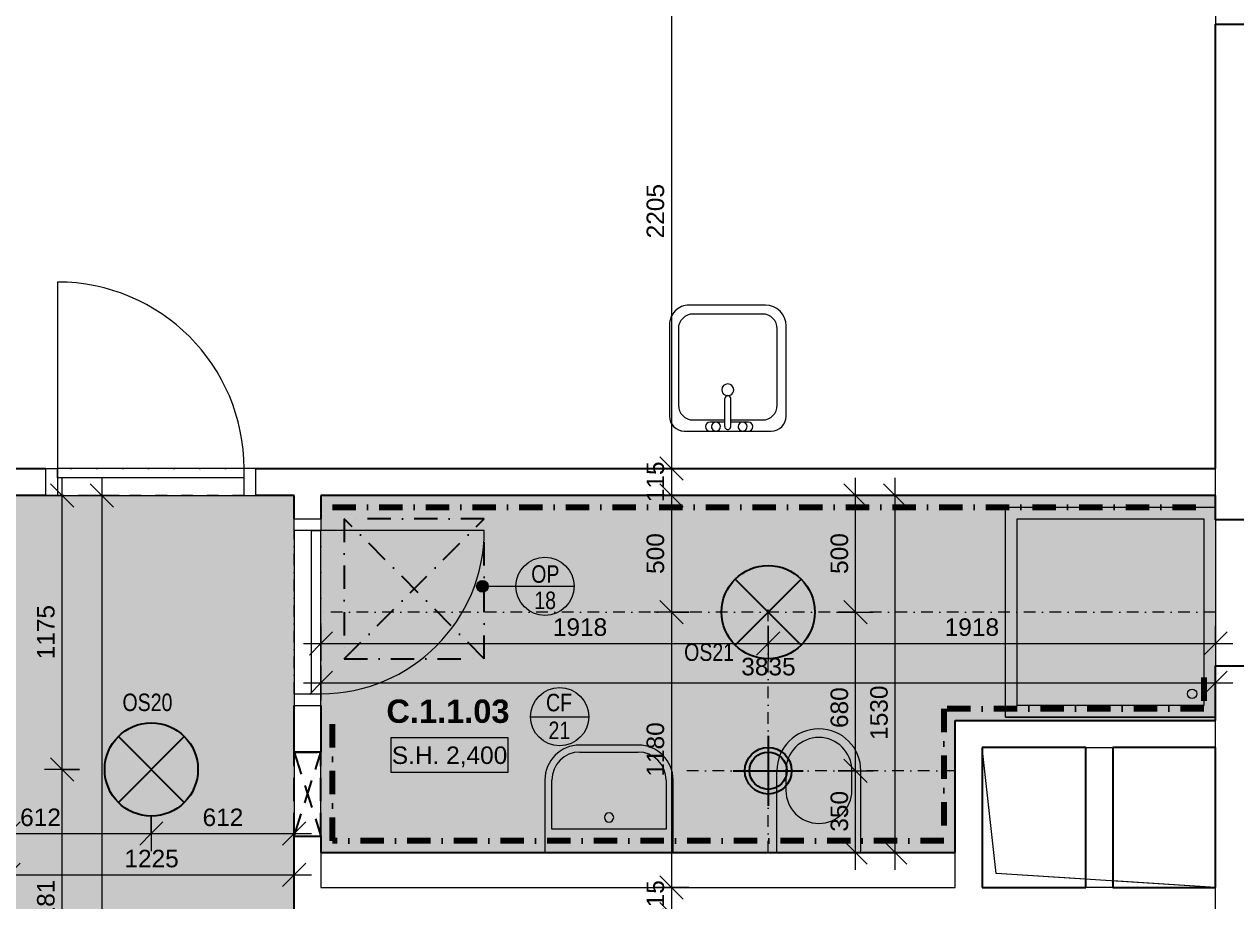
# Model space of a CAD drawing. Header units: millimetres. Extents: x -48113 to -1543, y -7799 to 11925.
# Drawn here: x -28542 to -23347, y -109 to 3648 of the extents above; entities that cross this region are included whole.
import ezdxf

# ---------------------------------------------------------------- set-up
doc = ezdxf.new("R2010")
doc.units = ezdxf.units.MM
for name, pattern in [('ABMV_DashDot_2_2mm-S0_6mm', [110, 50, -30, 0, -30]), ('HA_Dash_3mm-S1mm', [150, 100, -50]), ('HA_DashDot_2_2mm-S0_6mm', [110, 50, -30, 0, -30]), ('HA_DashDot_4mm-S1mm', [200, 100, -50, 0, -50])]:
    doc.linetypes.add(name, pattern=pattern)
for name, color, linetype, lineweight in [('-UNDERLAY_P-SANR-FIXT-OTLN', 9, 'Continuous', 9), ('A-____-____-DIMS', 9, 'Continuous', 5), ('A-____-____-DIMS-50', 9, 'Continuous', 5), ('A-AREA-____-IDEN', 9, 'Continuous', 9), ('A-CLNG-____-IDEN', 9, 'Continuous', 9), ('A-CLNG-____-PATT', 9, 'Continuous', 9), ('A-DETL-____-OTLN', 9, 'Continuous', 25), ('A-DETL-GENF-OTLN', 9, 'Continuous', 9), ('A-DOOR-____-MCUT', 9, 'HA_DashDot_2_2mm-S0_6mm', 9), ('A-DOOR-____-OTLN', 9, 'Continuous', 9), ('A-DOOR-FRAM-OTLN', 9, 'Continuous', 9), ('A-FLOR-____-OVHD', 9, 'HA_DashDot_4mm-S1mm', 25), ('A-GENM-____-IDEN', 9, 'Continuous', 9), ('A-GENM-____-MCUT', 9, 'HA_Dash_3mm-S1mm', 25), ('A-GENM-____-OTLN', 9, 'Continuous', 9), ('A-WALL-____-MCUT', 9, 'Continuous', 25), ('A-WALL-____-OTLN', 9, 'Continuous', 9), ('E-LITE-EQPM-IDEN', 9, 'Continuous', 9), ('E-LITE-EQPM-OTLN', 9, 'Continuous', 9), ('G-____-____-DIMS', 9, 'Continuous', 5), ('I-WALL-____-MCUT', 9, 'Continuous', 25), ('I-WALL-____-OTLN', 9, 'Continuous', 9), ('M-HVAC-CDFF-OTLN', 9, 'Continuous', 9)]:
    doc.layers.add(name, color=color, linetype=linetype, lineweight=lineweight)
doc.styles.add('Arial_1', font='arial.ttf', dxfattribs={"height": 75})
doc.styles.add('Arial_2', font='arial.ttf', dxfattribs={"width": 0.8, "height": 75})
doc.styles.add('Arial_B', font='arialbd.ttf', dxfattribs={"height": 100})
doc.dimstyles.new('Inner_Dimensions', dxfattribs={"dimscale": 304.8, "dimtxt": 76.519455, "dimasz": 0.328084, "dimexe": 0.246063, "dimexo": 0.0625, "dimgap": 0.032808, "dimtad": 1, "dimdec": 0, "dimzin": 0, "dimdsep": 46, "dimtxsty": 'Arial_1', "dimblk1": 'OBLIQUE', "dimblk2": 'OBLIQUE', "dimsah": 1, "dimcen": 0.09, "dimdle": 0.246063, "dimazin": 0, "dimtfac": 1, "dimtdec": 4, "dimtix": 1, "dimtmove": 0, "dimatfit": 3, "dimfxl": 0.246063, "dimfxlon": 1, "dimtvp": 1, "dimtolj": 1, "dimtzin": 0, "dimlwd": 9, "dimlwe": 9, "dimarcsym": 2})
doc.dimstyles.new('Inner_Dimensions_1', dxfattribs={"dimscale": 304.8, "dimtxt": 76.519455, "dimasz": 0.328084, "dimexe": 0.246063, "dimexo": 0.0625, "dimgap": 0.032808, "dimtad": 1, "dimdec": 0, "dimzin": 0, "dimdsep": 46, "dimtxsty": 'Arial_1', "dimblk1": 'OBLIQUE', "dimblk2": 'OBLIQUE', "dimsah": 1, "dimcen": 0.09, "dimdle": 0.246063, "dimazin": 0, "dimtfac": 1, "dimtdec": 4, "dimtix": 1, "dimtmove": 2, "dimatfit": 3, "dimfxl": 0.246063, "dimfxlon": 1, "dimtvp": 1, "dimtolj": 1, "dimtzin": 0, "dimlwd": 9, "dimlwe": 9, "dimarcsym": 2})

# ---------------------------------------------------------------- blocks, each defined once
blk = doc.blocks.new('ABMV_ShowerBasin_Generic - 900x900-1421436-DPS_1NP-C')
at = {"layer": '-UNDERLAY_P-SANR-FIXT-OTLN'}
for p, q in [((0, 0), (0, 900)), ((0, 900), (900, 900)), ((0, 900), (900, 900)), ((0, 900), (0, 0)), ((900, 900), (900, 0)), ((900, 900), (900, 0)), ((50, 50), (50, 850)), ((50, 850), (850, 850)), ((50, 850), (850, 850)), ((50, 50), (50, 850)), ((850, 850), (850, 50)), ((850, 850), (850, 50)), ((900, 0), (0, 0)), ((900, 0), (0, 0)), ((850, 50), (50, 50)), ((850, 50), (50, 50))]:
    blk.add_line(p, q, dxfattribs=at)
blk.add_circle((100, 100), 20, dxfattribs=at)
blk = doc.blocks.new('ABMV_WashBasin_Generic - 550x460-1903801-DPS_1NP-C')
at = {"layer": '-UNDERLAY_P-SANR-FIXT-OTLN'}
for p, q in [((250, 535), (0, 535)), ((0, 505), (250, 505)), ((-150, 385), (-150, 75)), ((-120, 175), (-120, 385)), ((370, 385), (370, 175)), ((400, 75), (400, 385)), ((370, 175), (-120, 175)), ((-150, 75), (400, 75))]:
    blk.add_line(p, q, dxfattribs=at)
for centre, radius, start, end in [((0, 385), 150, 90, 180), ((250, 385), 150, 360, 90), ((0, 385), 120, 90, 180), ((250, 385), 120, 360, 90), ((125, 225), 20, 90, 270), ((125, 225), 20, 270, 90)]:
    blk.add_arc(centre, radius, start, end, dxfattribs=at)
blk = doc.blocks.new('ABMV_Toilet_WallHung - Default-1928451-DPS_1NP-C')
at = {"layer": '-UNDERLAY_P-SANR-FIXT-OTLN'}
for p, q in [((-55, 75), (-55, 424.6)), ((-16.3, 426.2), (-16.3, 340.3)), ((266.3, 340.3), (266.3, 426.2)), ((305, 75), (305, 424.6))]:
    blk.add_line(p, q, dxfattribs=at)
for centre, radius, start, end in [((125, 424.6), 180, 0, 180), ((125, 426.2), 141.3, 360, 180), ((125, 340.3), 141.3, 180, 360)]:
    blk.add_arc(centre, radius, start, end, dxfattribs=at)
blk = doc.blocks.new('Skříňka se dřezem_ pravoúhlá - 500 x 440mm-1427235-DPS_1NP-C')
at = {"layer": '-UNDERLAY_P-SANR-FIXT-OTLN'}
for p, q in [((202.2, 180.1), (-170.8, 180.1)), ((202.2, 180.1), (-170.8, 180.1)), ((91.9, 180.1), (-73.2, 180.1)), ((3, 160.7), (3, 40.4)), ((28.4, 160.7), (28.4, 40.4)), ((-234.3, 116.6), (-234.3, -271)), ((-234.3, 116.6), (-234.3, -271)), ((3, 132.5), (-132.7, 132.5)), ((-73.2, 142), (3, 142)), ((28.4, 142), (91.9, 142)), ((164.1, 132.5), (28.4, 132.5)), ((265.7, -275.5), (265.7, 116.6)), ((265.7, -275.5), (265.7, 116.6)), ((-196.2, 69), (-196.2, -258.3)), ((227.6, -258.3), (227.6, 69)), ((-145.4, -359.9), (181.3, -359.9)), ((-145.4, -359.9), (181.3, -359.9)), ((-132.7, -321.8), (164.1, -321.8))]:
    blk.add_line(p, q, dxfattribs=at)
for centre, radius, start, end in [((-170.8, 116.6), 63.5, 90, 180), ((-170.8, 116.6), 63.5, 90, 180), ((-73.2, 161.1), 19, 90, 270), ((-47.8, 161.1), 19, 360, 180), ((-47.8, 161.1), 19, 180, 0), ((15.7, 160.7), 12.7, 360, 180), ((66.5, 161.1), 19, 360, 180), ((66.5, 161.1), 19, 180, 360), ((91.9, 161.1), 19, 270, 90), ((202.2, 116.6), 63.5, 0, 90), ((202.2, 116.6), 63.5, 360, 90), ((-132.7, 69), 63.5, 90, 180), ((164.1, 69), 63.5, 0, 90), ((15.7, 3.2), 25.4, 360, 180), ((15.7, 3.2), 25.4, 180, 0), ((15.7, 40.4), 12.7, 180, 0), ((-132.7, -258.3), 63.5, 180, 270), ((164.1, -258.3), 63.5, 270, 0), ((-145.4, -271), 88.9, 180, 270), ((-145.4, -271), 88.9, 180, 270), ((181.3, -275.5), 84.4, 270, 0), ((181.3, -275.5), 84.4, 270, 0)]:
    blk.add_arc(centre, radius, start, end, dxfattribs=at)
blk = doc.blocks.new('HA_GM_Shaft_Rectangle - Default-2056015-DPS_1NP-C')
at = {"layer": 'A-DETL-GENF-OTLN'}
for p, q in [((60, -60), (600, 0)), ((0, -1000), (60, -60))]:
    blk.add_line(p, q, dxfattribs=at)
at = {"layer": 'A-GENM-____-OTLN'}
for p, q in [((0, -1000), (0, 0)), ((0, 0), (600, 0)), ((600, 0), (600, -1000)), ((600, -1000), (0, -1000))]:
    blk.add_line(p, q, dxfattribs=at)
blk = doc.blocks.new('HA_GM_Shaft_Rectangle - Default-2059320-DPS_1NP-C')
at = {"layer": 'A-DETL-GENF-OTLN'}
for p, q in [((60, -60), (600, 0)), ((35.4, -445), (60, -60)), ((0, -1000), (28.1, -560))]:
    blk.add_line(p, q, dxfattribs=at)
blk = doc.blocks.new('HA_DR_Single_Swing_Solid - In_BJ_800x2100-2040331-DPS_1NP-C')
at = {"layer": 'A-DOOR-____-MCUT'}
for p, q in [((-400, 57.5), (400, 57.5)), ((-400, -57.5), (400, -57.5))]:
    blk.add_line(p, q, dxfattribs=at)
at = {"layer": 'A-DOOR-____-OTLN'}
for p, q in [((-400, -17.5), (-400, -57.5)), ((-400, -17.5), (400, -17.5)), ((400, -17.5), (400, -57.5)), ((-400, -57.5), (400, -57.5))]:
    blk.add_line(p, q, dxfattribs=at)
at = {"layer": 'A-DOOR-____-OTLN', "lineweight": 5}
blk.add_line((400, -857.5), (400, -57.5), dxfattribs=at)
blk.add_arc((400, -57.5), 800, 180, 270, dxfattribs=at)
at = {"layer": 'A-DOOR-FRAM-OTLN'}
for p, q in [((-400, 57.5), (-450, 57.5)), ((-450, 57.5), (-450, -57.5)), ((400, 57.5), (-400, 57.5)), ((-400, 57.5), (-400, -57.5)), ((400, -57.5), (400, 57.5)), ((400, 57.5), (450, 57.5)), ((450, 57.5), (450, -57.5)), ((-450, -57.5), (-400, -57.5)), ((450, -57.5), (400, -57.5))]:
    blk.add_line(p, q, dxfattribs=at)
blk = doc.blocks.new('HA_DR_Single_Swing_Solid - In_BJ_700x2100-2040353-DPS_1NP-C')
at = {"layer": 'A-DOOR-____-MCUT'}
for p, q in [((-350, 57.5), (350, 57.5)), ((-350, -57.5), (350, -57.5))]:
    blk.add_line(p, q, dxfattribs=at)
at = {"layer": 'A-DOOR-____-OTLN'}
for p, q in [((-350, -17.5), (-350, -57.5)), ((-350, -17.5), (350, -17.5)), ((350, -17.5), (350, -57.5)), ((-350, -57.5), (350, -57.5))]:
    blk.add_line(p, q, dxfattribs=at)
at = {"layer": 'A-DOOR-____-OTLN', "lineweight": 5}
blk.add_line((350, -757.5), (350, -57.5), dxfattribs=at)
blk.add_arc((350, -57.5), 700, 180, 270, dxfattribs=at)
at = {"layer": 'A-DOOR-FRAM-OTLN'}
for p, q in [((-350, 57.5), (-400, 57.5)), ((-400, 57.5), (-400, -57.5)), ((350, 57.5), (-350, 57.5)), ((-350, 57.5), (-350, -57.5)), ((350, -57.5), (350, 57.5)), ((350, 57.5), (400, 57.5)), ((400, 57.5), (400, -57.5)), ((-400, -57.5), (-350, -57.5)), ((400, -57.5), (350, -57.5))]:
    blk.add_line(p, q, dxfattribs=at)
blk = doc.blocks.new('HA_LF_GenericSymbol - OS21_koupelna-1935287-DPS_1NP-C')
at = {"layer": 'E-LITE-EQPM-OTLN', "color": 11, "lineweight": 25}
for p, q in [((141.4, 141.4), (-141.4, -141.4)), ((-141.4, 141.4), (141.4, -141.4))]:
    blk.add_line(p, q, dxfattribs=at)
blk.add_circle((0, 0), 200, dxfattribs=at)
blk = doc.blocks.new('HA_LF_GenericSymbol - OS20_chodby-1935301-DPS_1NP-C')
at = {"layer": 'E-LITE-EQPM-OTLN', "color": 11, "lineweight": 25}
for p, q in [((141.4, 141.4), (-141.4, -141.4)), ((-141.4, 141.4), (141.4, -141.4))]:
    blk.add_line(p, q, dxfattribs=at)
blk.add_circle((0, 0), 200, dxfattribs=at)
blk = doc.blocks.new('HA_GM_Tiling_LineBased - Generic Tiles-1684292-DPS_1NP-C')
at = {"layer": 'A-GENM-____-OTLN', "linetype": 'HA_DashDot_4mm-S1mm', "lineweight": 80}
blk.add_line((50, -50), (3785, -50), dxfattribs=at)
blk = doc.blocks.new('HA_GM_Tiling_LineBased - Generic Tiles-1684455-DPS_1NP-C')
at = {"layer": 'A-GENM-____-OTLN', "linetype": 'HA_DashDot_4mm-S1mm', "lineweight": 80}
blk.add_line((50, -50), (185, -50), dxfattribs=at)
blk = doc.blocks.new('HA_GM_Tiling_LineBased - Generic Tiles-1684803-DPS_1NP-C')
at = {"layer": 'A-GENM-____-OTLN', "linetype": 'HA_DashDot_4mm-S1mm', "lineweight": 80}
blk.add_line((50, -50), (1165, -50), dxfattribs=at)
blk = doc.blocks.new('HA_GM_Tiling_LineBased - Generic Tiles-1981167-DPS_1NP-C')
at = {"layer": 'A-GENM-____-OTLN', "linetype": 'HA_DashDot_4mm-S1mm', "lineweight": 80}
blk.add_line((-50, -50), (515, -50), dxfattribs=at)
blk = doc.blocks.new('HA_GM_Tiling_LineBased - Generic Tiles-1684680-DPS_1NP-C')
at = {"layer": 'A-GENM-____-OTLN', "linetype": 'HA_DashDot_4mm-S1mm', "lineweight": 80}
blk.add_line((50, -50), (2670, -50), dxfattribs=at)
blk = doc.blocks.new('HA_GM_Tiling_LineBased - Generic Tiles-1981168-DPS_1NP-C')
at = {"layer": 'A-GENM-____-OTLN', "linetype": 'HA_DashDot_4mm-S1mm', "lineweight": 80}
blk.add_line((50, -50), (580, -50), dxfattribs=at)
blk = doc.blocks.new('HA_VZT_GenericSymbol - Default-1930925-DPS_1NP-C')
at = {"layer": 'M-HVAC-CDFF-OTLN', "color": 92, "lineweight": 25}
for p, q in [((0, 150), (0, -150)), ((-150, 0), (150, 0))]:
    blk.add_line(p, q, dxfattribs=at)
for radius in [100, 80]:
    blk.add_circle((0, 0), radius, dxfattribs=at)
blk = doc.blocks.new('HA_GM_Opening_Rectangle_WallBased - Default-1969288-DPS_1NP-C')
at = {"layer": 'A-GENM-____-MCUT'}
for p, q in [((305, 57.5), (-55, -57.5)), ((-55, 57.5), (305, -57.5)), ((-55, 57.5), (-55, -57.5)), ((-55, 57.5), (305, 57.5)), ((305, 57.5), (305, -57.5)), ((-55, -57.5), (305, -57.5))]:
    blk.add_line(p, q, dxfattribs=at)
blk = doc.blocks.new('DIMBLOCK35-DPS_1NP-C')
at = {"layer": 'A-____-____-DIMS-50', "lineweight": 9, "transparency": 16777216}
for p, q in [((-25841.4, 3948.2), (-25691.4, 3948.2)), ((-25766.4, 3948.2), (-25841.4, 3948.2)), ((-25766.4, 3948.2), (-25816.4, 3998.2)), ((-25766.4, 3948.2), (-25766.4, 1743.2)), ((-25766.4, 3948.2), (-25716.4, 3898.2)), ((-25766.4, 1743.2), (-25816.4, 1793.2)), ((-25691.4, 1743.2), (-25841.4, 1743.2)), ((-25766.4, 1743.2), (-25716.4, 1693.2)), ((-25766.4, 1743.2), (-25691.4, 1743.2))]:
    blk.add_line(p, q, dxfattribs=at)
at = {"layer": 'A-____-____-DIMS-50', "color": 0, "lineweight": 9, "transparency": 16777216, "insert": (-25873.8, 2730.3), "char_height": 75, "width": 276.883, "attachment_point": 1, "rotation": 90, "line_spacing_factor": 0.941778, "style": 'Arial_1'}
blk.add_mtext('2205', dxfattribs=at)
blk = doc.blocks.new('_Oblique')
at = {"color": 0, "linetype": 'ByBlock', "lineweight": -2}
blk.add_line((-0.5, -0.5), (0.5, 0.5), dxfattribs=at)
blk = doc.blocks.new('DIMBLOCK36-DPS_1NP-C')
at = {"layer": 'A-____-____-DIMS-50', "lineweight": 9, "transparency": 16777216}
for p, q in [((-25766.4, 1743.2), (-25816.4, 1793.2)), ((-25691.4, 1743.2), (-25841.4, 1743.2)), ((-25766.4, 1743.2), (-25766.4, 1628.2)), ((-25766.4, 1743.2), (-25716.4, 1693.2)), ((-25766.4, 1743.2), (-25691.4, 1743.2)), ((-25766.4, 1628.2), (-25816.4, 1678.2)), ((-25691.4, 1628.2), (-25841.4, 1628.2)), ((-25766.4, 1628.2), (-25716.4, 1578.2)), ((-25766.4, 1628.2), (-25691.4, 1628.2))]:
    blk.add_line(p, q, dxfattribs=at)
at = {"layer": 'A-____-____-DIMS-50', "color": 0, "lineweight": 9, "transparency": 16777216, "insert": (-25873.8, 1599.2), "char_height": 75, "width": 207.662, "attachment_point": 1, "rotation": 90, "line_spacing_factor": 0.941778, "style": 'Arial_1'}
blk.add_mtext('115', dxfattribs=at)
blk = doc.blocks.new('DIMBLOCK37-DPS_1NP-C')
at = {"layer": 'A-____-____-DIMS-50', "lineweight": 9, "transparency": 16777216}
for p, q in [((-25766.4, 1628.2), (-25816.4, 1678.2)), ((-25691.4, 1628.2), (-25841.4, 1628.2)), ((-25766.4, 1628.2), (-25766.4, 1128.2)), ((-25766.4, 1628.2), (-25716.4, 1578.2)), ((-25766.4, 1628.2), (-25691.4, 1628.2)), ((-25766.4, 1128.2), (-25816.4, 1178.2)), ((-25691.4, 1128.2), (-25841.4, 1128.2)), ((-25766.4, 1128.2), (-25716.4, 1078.2)), ((-25766.4, 1128.2), (-25691.4, 1128.2))]:
    blk.add_line(p, q, dxfattribs=at)
at = {"layer": 'A-____-____-DIMS-50', "color": 0, "lineweight": 9, "transparency": 16777216, "insert": (-25873.8, 1291.7), "char_height": 75, "width": 207.662, "attachment_point": 1, "rotation": 90, "line_spacing_factor": 0.941778, "style": 'Arial_1'}
blk.add_mtext('500', dxfattribs=at)
blk = doc.blocks.new('DIMBLOCK38-DPS_1NP-C')
at = {"layer": 'A-____-____-DIMS-50', "lineweight": 9, "transparency": 16777216}
for p, q in [((-25766.4, 1128.2), (-25816.4, 1178.2)), ((-25691.4, 1128.2), (-25841.4, 1128.2)), ((-25766.4, 1128.2), (-25766.4, -51.8)), ((-25766.4, 1128.2), (-25716.4, 1078.2)), ((-25766.4, 1128.2), (-25691.4, 1128.2)), ((-25691.4, -51.8), (-25841.4, -51.8)), ((-25766.4, -51.8), (-25816.4, -1.8)), ((-25766.4, -51.8), (-25716.4, -101.8)), ((-25766.4, -51.8), (-25691.4, -51.8))]:
    blk.add_line(p, q, dxfattribs=at)
at = {"layer": 'A-____-____-DIMS-50', "color": 0, "lineweight": 9, "transparency": 16777216, "insert": (-25873.8, 422.8), "char_height": 75, "width": 276.883, "attachment_point": 1, "rotation": 90, "line_spacing_factor": 0.941778, "style": 'Arial_1'}
blk.add_mtext('1180', dxfattribs=at)
blk = doc.blocks.new('DIMBLOCK39-DPS_1NP-C')
at = {"layer": 'A-____-____-DIMS-50', "lineweight": 9, "transparency": 16777216}
for p, q in [((-25691.4, -51.8), (-25841.4, -51.8)), ((-25766.4, -51.8), (-25816.4, -1.8)), ((-25766.4, -51.8), (-25766.4, -166.8)), ((-25766.4, -51.8), (-25716.4, -101.8)), ((-25766.4, -51.8), (-25691.4, -51.8)), ((-25766.4, -166.8), (-25816.4, -116.8)), ((-25691.4, -166.8), (-25841.4, -166.8)), ((-25766.4, -166.8), (-25716.4, -216.8)), ((-25766.4, -166.8), (-25691.4, -166.8))]:
    blk.add_line(p, q, dxfattribs=at)
at = {"layer": 'A-____-____-DIMS-50', "color": 0, "lineweight": 9, "transparency": 16777216, "insert": (-25873.8, -195.8), "char_height": 75, "width": 207.662, "attachment_point": 1, "rotation": 90, "line_spacing_factor": 0.941778, "style": 'Arial_1'}
blk.add_mtext('115', dxfattribs=at)
blk = doc.blocks.new('DIMBLOCK66-DPS_1NP-C')
at = {"layer": 'A-____-____-DIMS-50', "lineweight": 9, "transparency": 16777216}
for p, q in [((-27269.9, 1069), (-27269.9, 919)), ((-27269.9, 994), (-27269.9, 1069)), ((-27269.9, 994), (-27219.9, 1044)), ((-25352.4, 1069), (-25352.4, 919)), ((-25352.4, 994), (-25352.4, 1069)), ((-25352.4, 994), (-25302.4, 1044)), ((-27344.9, 994), (-25352.4, 994)), ((-27269.9, 994), (-27319.9, 944)), ((-25352.4, 994), (-25402.4, 944))]:
    blk.add_line(p, q, dxfattribs=at)
at = {"layer": 'A-____-____-DIMS-50', "color": 0, "lineweight": 9, "transparency": 16777216, "insert": (-26275.7, 1101.4), "char_height": 75, "width": 276.883, "attachment_point": 1, "line_spacing_factor": 0.941778, "style": 'Arial_1'}
blk.add_mtext('1918', dxfattribs=at)
blk = doc.blocks.new('DIMBLOCK67-DPS_1NP-C')
at = {"layer": 'A-____-____-DIMS-50', "lineweight": 9, "transparency": 16777216}
for p, q in [((-25352.4, 1069), (-25352.4, 919)), ((-25352.4, 994), (-25352.4, 1069)), ((-25352.4, 994), (-25302.4, 1044)), ((-23434.9, 1069), (-23434.9, 919)), ((-23434.9, 994), (-23434.9, 1069)), ((-23434.9, 994), (-23384.9, 1044)), ((-25352.4, 994), (-25402.4, 944)), ((-25352.4, 994), (-23359.9, 994)), ((-23434.9, 994), (-23484.9, 944))]:
    blk.add_line(p, q, dxfattribs=at)
at = {"layer": 'A-____-____-DIMS-50', "color": 0, "lineweight": 9, "transparency": 16777216, "insert": (-24595.6, 1101.4), "char_height": 75, "width": 276.883, "attachment_point": 1, "line_spacing_factor": 0.941778, "style": 'Arial_1'}
blk.add_mtext('1918', dxfattribs=at)
blk = doc.blocks.new('DIMBLOCK79-DPS_1NP-C')
at = {"layer": 'A-____-____-DIMS-50', "lineweight": 9, "transparency": 16777216}
for p, q in [((-28609.9, 253.7), (-28609.9, 103.7)), ((-28609.9, 178.7), (-28609.9, 253.7)), ((-28609.9, 178.7), (-28559.9, 228.7)), ((-27997.4, 253.7), (-27997.4, 103.7)), ((-27997.4, 178.7), (-27997.4, 253.7)), ((-27997.4, 178.7), (-27947.4, 228.7)), ((-28684.9, 178.7), (-27997.4, 178.7)), ((-28609.9, 178.7), (-28659.9, 128.7)), ((-27997.4, 178.7), (-28047.4, 128.7))]:
    blk.add_line(p, q, dxfattribs=at)
at = {"layer": 'A-____-____-DIMS-50', "color": 0, "lineweight": 9, "transparency": 16777216, "insert": (-28559.9, 286), "char_height": 75, "width": 207.662, "attachment_point": 1, "line_spacing_factor": 0.941778, "style": 'Arial_1'}
blk.add_mtext('612', dxfattribs=at)
blk = doc.blocks.new('DIMBLOCK80-DPS_1NP-C')
at = {"layer": 'A-____-____-DIMS-50', "lineweight": 9, "transparency": 16777216}
for p, q in [((-27997.4, 253.7), (-27997.4, 103.7)), ((-27997.4, 178.7), (-27997.4, 253.7)), ((-27997.4, 178.7), (-27947.4, 228.7)), ((-27384.9, 253.7), (-27384.9, 103.7)), ((-27384.9, 178.7), (-27384.9, 253.7)), ((-27384.9, 178.7), (-27334.9, 228.7)), ((-27997.4, 178.7), (-28047.4, 128.7)), ((-27997.4, 178.7), (-27309.9, 178.7)), ((-27384.9, 178.7), (-27434.9, 128.7))]:
    blk.add_line(p, q, dxfattribs=at)
at = {"layer": 'A-____-____-DIMS-50', "color": 0, "lineweight": 9, "transparency": 16777216, "insert": (-27777.7, 286), "char_height": 75, "width": 207.662, "attachment_point": 1, "line_spacing_factor": 0.941778, "style": 'Arial_1'}
blk.add_mtext('612', dxfattribs=at)
blk = doc.blocks.new('DIMBLOCK81-DPS_1NP-C')
at = {"layer": 'A-____-____-DIMS-50', "lineweight": 9, "transparency": 16777216}
for p, q in [((-28380.2, 453.7), (-28430.2, 503.7)), ((-28305.2, 453.7), (-28455.2, 453.7)), ((-28380.2, -801.8), (-28380.2, 453.7)), ((-28380.2, 453.7), (-28330.2, 403.7)), ((-28380.2, 453.7), (-28305.2, 453.7)), ((-28455.2, -726.8), (-28305.2, -726.8)), ((-28380.2, -726.8), (-28455.2, -726.8)), ((-28380.2, -726.8), (-28430.2, -676.8)), ((-28380.2, -726.8), (-28330.2, -776.8))]:
    blk.add_line(p, q, dxfattribs=at)
at = {"layer": 'A-____-____-DIMS-50', "color": 0, "lineweight": 9, "transparency": 16777216, "insert": (-28487.5, -251.9), "char_height": 75, "width": 276.883, "attachment_point": 1, "rotation": 90, "line_spacing_factor": 0.941778, "style": 'Arial_1'}
blk.add_mtext('1181', dxfattribs=at)
blk = doc.blocks.new('DIMBLOCK82-DPS_1NP-C')
at = {"layer": 'A-____-____-DIMS-50', "lineweight": 9, "transparency": 16777216}
for p, q in [((-28380.2, 1628.2), (-28430.2, 1678.2)), ((-28380.2, 453.7), (-28380.2, 1703.2)), ((-28455.2, 1628.2), (-28305.2, 1628.2)), ((-28380.2, 1628.2), (-28455.2, 1628.2)), ((-28380.2, 1628.2), (-28330.2, 1578.2)), ((-28380.2, 453.7), (-28430.2, 503.7)), ((-28305.2, 453.7), (-28455.2, 453.7)), ((-28380.2, 453.7), (-28330.2, 403.7)), ((-28380.2, 453.7), (-28305.2, 453.7))]:
    blk.add_line(p, q, dxfattribs=at)
at = {"layer": 'A-____-____-DIMS-50', "color": 0, "lineweight": 9, "transparency": 16777216, "insert": (-28487.5, 925.6), "char_height": 75, "width": 276.883, "attachment_point": 1, "rotation": 90, "line_spacing_factor": 0.941778, "style": 'Arial_1'}
blk.add_mtext('1175', dxfattribs=at)
blk = doc.blocks.new('HA_TAG_GM_Products - Generic-588599-DPS_1NP-C')
at = {"layer": 'A-GENM-____-IDEN'}
blk.add_line((-2.5, 0), (2.5, 0), dxfattribs=at)
blk.add_circle((0, 0), 2.5, dxfattribs=at)
blk = doc.blocks.new('Spot Elevations - Generic-448778-DPS_1NP-C')
at = {"layer": 'G-____-____-DIMS', "lineweight": 9}
for p, q in [((-5, 0), (-5, 3)), ((-5, 3), (5, 3)), ((5, 3), (5, 0)), ((5, 0), (-5, 0))]:
    blk.add_line(p, q, dxfattribs=at)
blk = doc.blocks.new('HA_Tag_Ceiling - Group _ Type Mark-1700485-DPS_1NP-C')
at = {"layer": 'A-CLNG-____-IDEN'}
blk.add_line((-2.5, 0), (2.5, 0), dxfattribs=at)
blk.add_circle((0, 0), 2.5, dxfattribs=at)
blk = doc.blocks.new('DIMBLOCK131-DPS_1NP-C')
at = {"layer": 'A-____-____-DIMS-50', "lineweight": 9, "transparency": 16777216}
for p, q in [((-24977.6, 448.2), (-25027.6, 498.2)), ((-25052.6, 448.2), (-24902.6, 448.2)), ((-24977.6, 448.2), (-25052.6, 448.2)), ((-24977.6, 23.2), (-24977.6, 448.2)), ((-24977.6, 448.2), (-24927.6, 398.2)), ((-24977.6, 98.2), (-25027.6, 148.2)), ((-25052.6, 98.2), (-24902.6, 98.2)), ((-24977.6, 98.2), (-25052.6, 98.2)), ((-24977.6, 98.2), (-24927.6, 48.2))]:
    blk.add_line(p, q, dxfattribs=at)
at = {"layer": 'A-____-____-DIMS-50', "color": 0, "lineweight": 9, "transparency": 16777216, "insert": (-25084.9, 186.7), "char_height": 75, "width": 207.662, "attachment_point": 1, "rotation": 90, "line_spacing_factor": 0.941778, "style": 'Arial_1'}
blk.add_mtext('350', dxfattribs=at)
blk = doc.blocks.new('DIMBLOCK132-DPS_1NP-C')
at = {"layer": 'A-____-____-DIMS-50', "lineweight": 9, "transparency": 16777216}
for p, q in [((-24977.6, 1128.2), (-25027.6, 1178.2)), ((-25052.6, 1128.2), (-24902.6, 1128.2)), ((-24977.6, 1128.2), (-25052.6, 1128.2)), ((-24977.6, 448.2), (-24977.6, 1128.2)), ((-24977.6, 1128.2), (-24927.6, 1078.2)), ((-24977.6, 448.2), (-25027.6, 498.2)), ((-25052.6, 448.2), (-24902.6, 448.2)), ((-24977.6, 448.2), (-25052.6, 448.2)), ((-24977.6, 448.2), (-24927.6, 398.2))]:
    blk.add_line(p, q, dxfattribs=at)
at = {"layer": 'A-____-____-DIMS-50', "color": 0, "lineweight": 9, "transparency": 16777216, "insert": (-25084.9, 631.1), "char_height": 75, "width": 207.662, "attachment_point": 1, "rotation": 90, "line_spacing_factor": 0.941778, "style": 'Arial_1'}
blk.add_mtext('680', dxfattribs=at)
blk = doc.blocks.new('DIMBLOCK133-DPS_1NP-C')
at = {"layer": 'A-____-____-DIMS-50', "lineweight": 9, "transparency": 16777216}
for p, q in [((-24977.6, 1628.2), (-25027.6, 1678.2)), ((-24977.6, 1128.2), (-24977.6, 1703.2)), ((-25052.6, 1628.2), (-24902.6, 1628.2)), ((-24977.6, 1628.2), (-25052.6, 1628.2)), ((-24977.6, 1628.2), (-24927.6, 1578.2)), ((-24977.6, 1128.2), (-25027.6, 1178.2)), ((-25052.6, 1128.2), (-24902.6, 1128.2)), ((-24977.6, 1128.2), (-25052.6, 1128.2)), ((-24977.6, 1128.2), (-24927.6, 1078.2))]:
    blk.add_line(p, q, dxfattribs=at)
at = {"layer": 'A-____-____-DIMS-50', "color": 0, "lineweight": 9, "transparency": 16777216, "insert": (-25084.9, 1291.7), "char_height": 75, "width": 207.662, "attachment_point": 1, "rotation": 90, "line_spacing_factor": 0.941778, "style": 'Arial_1'}
blk.add_mtext('500', dxfattribs=at)
blk = doc.blocks.new('DIMBLOCK148-DPS_1NP-C')
at = {"layer": 'A-____-____-DIMS-50', "lineweight": 9, "transparency": 16777216}
for p, q in [((-27269.9, 899.6), (-27269.9, 749.6)), ((-27269.9, 824.6), (-27269.9, 899.6)), ((-23434.9, 899.6), (-23434.9, 749.6)), ((-23434.9, 824.6), (-23434.9, 899.6)), ((-27269.9, 824.6), (-27219.9, 874.6)), ((-23434.9, 824.6), (-23384.9, 874.6)), ((-27344.9, 824.6), (-23359.9, 824.6)), ((-27269.9, 824.6), (-27319.9, 774.6)), ((-23434.9, 824.6), (-23484.9, 774.6))]:
    blk.add_line(p, q, dxfattribs=at)
at = {"layer": 'A-____-____-DIMS-50', "color": 0, "lineweight": 9, "transparency": 16777216, "insert": (-25467.8, 932), "char_height": 75, "width": 276.883, "attachment_point": 1, "line_spacing_factor": 0.941778, "style": 'Arial_1'}
blk.add_mtext('3835', dxfattribs=at)
blk = doc.blocks.new('DIMBLOCK149-DPS_1NP-C')
at = {"layer": 'A-____-____-DIMS-50', "lineweight": 9, "transparency": 16777216}
for p, q in [((-24807.7, 1628.2), (-24857.7, 1678.2)), ((-24807.7, 23.2), (-24807.7, 1703.2)), ((-24882.7, 1628.2), (-24732.7, 1628.2)), ((-24807.7, 1628.2), (-24882.7, 1628.2)), ((-24807.7, 1628.2), (-24757.7, 1578.2)), ((-24807.7, 98.2), (-24857.7, 148.2)), ((-24882.7, 98.2), (-24732.7, 98.2)), ((-24807.7, 98.2), (-24882.7, 98.2)), ((-24807.7, 98.2), (-24757.7, 48.2))]:
    blk.add_line(p, q, dxfattribs=at)
at = {"layer": 'A-____-____-DIMS-50', "color": 0, "lineweight": 9, "transparency": 16777216, "insert": (-24915, 580.3), "char_height": 75, "width": 276.883, "attachment_point": 1, "rotation": 90, "line_spacing_factor": 0.941778, "style": 'Arial_1'}
blk.add_mtext('1530', dxfattribs=at)
blk = doc.blocks.new('DIMBLOCK152-DPS_1NP-C')
at = {"layer": 'A-____-____-DIMS-50', "lineweight": 9, "transparency": 16777216}
for p, q in [((-28210.2, 1628.2), (-28260.2, 1678.2)), ((-28210.2, 1703.2), (-28210.2, -3176.8)), ((-28135.2, 1628.2), (-28285.2, 1628.2)), ((-28210.2, 1628.2), (-28160.2, 1578.2)), ((-28210.2, 1628.2), (-28135.2, 1628.2)), ((-28210.2, -3101.8), (-28260.2, -3051.8)), ((-28135.2, -3101.8), (-28285.2, -3101.8)), ((-28210.2, -3101.8), (-28160.2, -3151.8)), ((-28210.2, -3101.8), (-28135.2, -3101.8))]:
    blk.add_line(p, q, dxfattribs=at)
at = {"layer": 'A-____-____-DIMS-50', "color": 0, "lineweight": 9, "transparency": 16777216, "insert": (-28317.5, -852.2), "char_height": 75, "width": 276.883, "attachment_point": 1, "rotation": 90, "line_spacing_factor": 0.941778, "style": 'Arial_1'}
blk.add_mtext('4730', dxfattribs=at)
blk = doc.blocks.new('DIMBLOCK154-DPS_1NP-C')
at = {"layer": 'A-____-____-DIMS-50', "lineweight": 9, "transparency": 16777216}
for p, q in [((-28609.9, 76.8), (-28609.9, -73.2)), ((-28609.9, 1.8), (-28609.9, 76.8)), ((-27384.9, 76.8), (-27384.9, -73.2)), ((-27384.9, 1.8), (-27384.9, 76.8)), ((-28684.9, 1.8), (-27309.9, 1.8)), ((-28609.9, 1.8), (-28659.9, -48.2)), ((-28609.9, 1.8), (-28559.9, 51.8)), ((-27384.9, 1.8), (-27434.9, -48.2)), ((-27384.9, 1.8), (-27334.9, 51.8))]:
    blk.add_line(p, q, dxfattribs=at)
at = {"layer": 'A-____-____-DIMS-50', "color": 0, "lineweight": 9, "transparency": 16777216, "insert": (-28112.8, 109.2), "char_height": 75, "width": 276.883, "attachment_point": 1, "line_spacing_factor": 0.941778, "style": 'Arial_1'}
blk.add_mtext('1225', dxfattribs=at)

msp = doc.modelspace()

# ---------------------------------------------------------------- hatches: boundary and pattern name
at = {"layer": 'A-CLNG-____-PATT', "lineweight": 5}
h = msp.add_hatch(color=256, dxfattribs=at)
h.paths.add_polyline_path([(-27384.9, -3101.8), (-27384.9, 1628.2), (-28609.9, 1628.2), (-28609.9, -726.8), (-29834.9, -726.8), (-29834.9, -3101.8), (-27555.9, -3101.8)])
h.paths.add_polyline_path([(-28135, -1947.3), (-28144.1, -1946.1), (-28152.5, -1942.6), (-28159.8, -1937), (-28165.4, -1929.8), (-28168.9, -1921.4), (-28170, -1912.3), (-28168.9, -1903.2), (-28165.4, -1894.8), (-28159.8, -1887.5), (-28152.5, -1882), (-28144.1, -1878.5), (-28135, -1877.3), (-28126, -1878.5), (-28117.5, -1882), (-28110.3, -1887.5), (-28104.7, -1894.8), (-28101.2, -1903.2), (-28100, -1912.3), (-28101.2, -1921.4), (-28104.7, -1929.8), (-28110.3, -1937), (-28117.5, -1942.6), (-28126, -1946.1)])
msp.add_hatch(color=256, dxfattribs=at).paths.add_polyline_path([(-24549.9, 98.2), (-24549.9, 663.2), (-23434.9, 663.2), (-23434.9, 1628.2), (-27269.9, 1628.2), (-27269.9, 98.2), (-25190, 98.2)])
at = {"layer": 'A-GENM-____-IDEN'}
h = msp.add_hatch(color=256, dxfattribs=at)
edge = h.paths.add_edge_path()
edge.add_arc((-26577.5, 1238.7), 25, 0, 360)

# ---------------------------------------------------------------- linework, layer by layer
at = {"layer": 'A-DETL-____-OTLN', "linetype": 'ABMV_DashDot_2_2mm-S0_6mm', "lineweight": 5}
for p, q in [((-25352.4, 98.2), (-25352.4, 1198.2)), ((-23434.9, 1128.2), (-27269.9, 1128.2)), ((-24549.9, 448.2), (-25709.9, 448.2))]:
    msp.add_line(p, q, dxfattribs=at)
at = {"layer": 'A-FLOR-____-OVHD'}
for p, q in [((-26569.9, 1528.2), (-27169.9, 1528.2)), ((-27169.9, 1528.2), (-27169.9, 928.2)), ((-26569.9, 928.2), (-27169.9, 1528.2)), ((-27169.9, 928.2), (-26569.9, 1528.2)), ((-26569.9, 928.2), (-26569.9, 1528.2)), ((-27169.9, 928.2), (-26569.9, 928.2))]:
    msp.add_line(p, q, dxfattribs=at)
at = {"layer": 'A-GENM-____-IDEN'}
msp.add_line((-26577.5, 1238.7), (-26434.5, 1238.7), dxfattribs=at)
msp.add_circle((-26577.5, 1238.7), 25, dxfattribs=at)
at = {"layer": 'A-WALL-____-MCUT'}
for p, q in [((-23434.9, 1743.2), (-23434.9, 3648.2)), ((-23434.9, 3648.2), (-22949.9, 3648.2)), ((-23434.9, 1523.2), (-23434.9, 1628.2)), ((-23214.9, 1523.2), (-23434.9, 1523.2)), ((-23434.9, 663.2), (-23434.9, 898.2)), ((-23434.9, 898.2), (-23214.9, 898.2)), ((-23434.9, -51.8), (-23434.9, 548.2))]:
    msp.add_line(p, q, dxfattribs=at)
at = {"layer": 'A-WALL-____-MCUT', "lineweight": 9}
for p, q in [((-23434.9, 1628.2), (-23434.9, 1743.2)), ((-23434.9, 548.2), (-23434.9, 663.2)), ((-27269.9, 98.2), (-27269.9, -51.8)), ((-24549.9, -51.8), (-24549.9, 98.2)), ((-23434.9, -166.8), (-23434.9, -51.8))]:
    msp.add_line(p, q, dxfattribs=at)
at = {"layer": 'A-WALL-____-OTLN'}
for p, q in [((-23434.9, 4648.2), (-23434.9, 3648.2)), ((-23434.9, 1523.2), (-23434.9, 898.2))]:
    msp.add_line(p, q, dxfattribs=at)
at = {"layer": 'I-WALL-____-MCUT'}
for p, q in [((-28609.9, 1743.2), (-28449.9, 1743.2)), ((-27549.9, 1743.2), (-23434.9, 1743.2)), ((-28449.9, 1628.2), (-28609.9, 1628.2)), ((-27384.9, 1628.2), (-27549.9, 1628.2)), ((-27384.9, 1528.2), (-27384.9, 1628.2)), ((-27269.9, 1628.2), (-27269.9, 1528.2)), ((-23434.9, 1628.2), (-27269.9, 1628.2)), ((-27384.9, 528.1), (-27384.9, 728.2)), ((-27269.9, 728.2), (-27269.9, 528.1)), ((-24549.9, 98.2), (-24549.9, 663.2)), ((-24549.9, 663.2), (-23434.9, 663.2)), ((-27269.9, 528.1), (-27384.9, 528.1)), ((-24434.9, 548.2), (-24434.9, -51.8)), ((-23989.9, 548.2), (-24434.9, 548.2)), ((-23989.9, -51.8), (-23989.9, 548.2)), ((-23434.9, 548.2), (-23874.9, 548.2)), ((-23874.9, 548.2), (-23874.9, -51.8)), ((-27384.9, -901.8), (-27384.9, 168.1)), ((-27384.9, 168.1), (-27269.9, 168.1)), ((-27269.9, 168.1), (-27269.9, 98.2)), ((-27269.9, 98.2), (-24549.9, 98.2)), ((-24434.9, -51.8), (-23989.9, -51.8)), ((-23874.9, -51.8), (-23434.9, -51.8))]:
    msp.add_line(p, q, dxfattribs=at)
at = {"layer": 'I-WALL-____-OTLN'}
for p, q in [((-27384.9, 528.1), (-27384.9, 168.1)), ((-27269.9, 168.1), (-27269.9, 528.1)), ((-27269.9, -51.8), (-24549.9, -51.8))]:
    msp.add_line(p, q, dxfattribs=at)

# ---------------------------------------------------------------- block references
at = {"layer": '-UNDERLAY_P-SANR-FIXT-OTLN'}
for name, p, rotation in [('Skříňka se dřezem_ pravoúhlá - 500 x 440mm-1427235-DPS_1NP-C', (-25509.9, 2084.2), 180), ('ABMV_ShowerBasin_Generic - 900x900-1421436-DPS_1NP-C', (-23434.9, 678.2), 90.00000000000018)]:
    msp.add_blockref(name, p, dxfattribs=dict(at, rotation=rotation))
for name, p in [('ABMV_Toilet_WallHung - Default-1928451-DPS_1NP-C', (-25259.9, 23.2)), ('ABMV_WashBasin_Generic - 550x460-1903801-DPS_1NP-C', (-26159.9, 23.2))]:
    msp.add_blockref(name, p, dxfattribs=at)
at = {"layer": 'A-CLNG-____-IDEN', "xscale": 49.99999999999998, "yscale": 49.99999999999998, "zscale": 49.99999999999998}
msp.add_blockref('HA_Tag_Ceiling - Group _ Type Mark-1700485-DPS_1NP-C', (-26246.5, 679.7), dxfattribs=at)
at = {"layer": 'A-DOOR-____-OTLN'}
for name, p, rotation in [('HA_DR_Single_Swing_Solid - In_BJ_800x2100-2040331-DPS_1NP-C', (-27999.9, 1685.7), 180), ('HA_DR_Single_Swing_Solid - In_BJ_700x2100-2040353-DPS_1NP-C', (-27327.4, 1128.2), 89.99999999999973)]:
    msp.add_blockref(name, p, dxfattribs=dict(at, rotation=rotation))
at = {"layer": 'A-GENM-____-IDEN', "xscale": 49.99999999999998, "yscale": 49.99999999999998, "zscale": 49.99999999999998}
msp.add_blockref('HA_TAG_GM_Products - Generic-588599-DPS_1NP-C', (-26309.5, 1238.7), dxfattribs=at)
at = {"layer": 'A-GENM-____-OTLN', "linetype": 'HA_DashDot_4mm-S1mm', "lineweight": 80}
msp.add_blockref('HA_GM_Tiling_LineBased - Generic Tiles-1684292-DPS_1NP-C', (-27269.9, 1628.2), dxfattribs=at)
for name, p, rotation in [('HA_GM_Tiling_LineBased - Generic Tiles-1684455-DPS_1NP-C', (-23434.9, 898.2), 270), ('HA_GM_Tiling_LineBased - Generic Tiles-1981168-DPS_1NP-C', (-27269.9, 98.2), 90), ('HA_GM_Tiling_LineBased - Generic Tiles-1684803-DPS_1NP-C', (-23434.9, 663.2), 180), ('HA_GM_Tiling_LineBased - Generic Tiles-1981167-DPS_1NP-C', (-24549.9, 663.2), 270), ('HA_GM_Tiling_LineBased - Generic Tiles-1684680-DPS_1NP-C', (-24549.9, 98.2), 180)]:
    msp.add_blockref(name, p, dxfattribs=dict(at, rotation=rotation))
at = {"layer": 'A-GENM-____-OTLN'}
for name, p, rotation in [('HA_GM_Opening_Rectangle_WallBased - Default-1969288-DPS_1NP-C', (-27327.4, 223.1), 89.99999999999973), ('HA_GM_Shaft_Rectangle - Default-2059320-DPS_1NP-C', (-24434.9, -51.8), 89.9999999999996)]:
    msp.add_blockref(name, p, dxfattribs=dict(at, rotation=rotation))
at = {"layer": 'A-GENM-____-OTLN', "lineweight": 5, "rotation": 89.9999999999996}
msp.add_blockref('HA_GM_Shaft_Rectangle - Default-2056015-DPS_1NP-C', (-24434.9, -51.8), dxfattribs=at)
msp.add_blockref('HA_GM_Shaft_Rectangle - Default-2056015-DPS_1NP-C', (-24434.9, -51.8), dxfattribs=at)
at = {"layer": 'E-LITE-EQPM-OTLN', "color": 11, "lineweight": 25}
for name, p in [('HA_LF_GenericSymbol - OS21_koupelna-1935287-DPS_1NP-C', (-25352.4, 1128.2)), ('HA_LF_GenericSymbol - OS20_chodby-1935301-DPS_1NP-C', (-27997.4, 453.7))]:
    msp.add_blockref(name, p, dxfattribs=at)
at = {"layer": 'G-____-____-DIMS', "lineweight": 9, "xscale": 49.99999999999998, "yscale": 49.99999999999998, "zscale": 49.99999999999998}
msp.add_blockref('Spot Elevations - Generic-448778-DPS_1NP-C', (-26719.3, 441.2), dxfattribs=at)
at = {"layer": 'M-HVAC-CDFF-OTLN', "color": 92, "lineweight": 25}
msp.add_blockref('HA_VZT_GenericSymbol - Default-1930925-DPS_1NP-C', (-25352.4, 448.2), dxfattribs=at)

# ---------------------------------------------------------------- texts
at = {"layer": 'A-AREA-____-IDEN', "lineweight": 5, "insert": (-26989.5, 753.4), "char_height": 100, "width": 653.375, "attachment_point": 1, "style": 'Arial_B'}
msp.add_mtext('C.1.1.03', dxfattribs=at)
at = {"layer": 'A-CLNG-____-IDEN', "lineweight": 5, "char_height": 75, "attachment_point": 1, "style": 'Arial_2'}
for s, insert, width in [('CF', (-26304.9, 777.9), 137.89), ('21', (-26294.3, 658.8), 115.443)]:
    msp.add_mtext(s, dxfattribs=dict(at, insert=insert, width=width))
at = {"layer": 'A-GENM-____-IDEN', "lineweight": 5, "char_height": 75, "attachment_point": 1, "style": 'Arial_2'}
for s, insert, width in [('OP', (-26368.5, 1328.8), 147.51), ('18', (-26355.3, 1216.1), 115.443)]:
    msp.add_mtext(s, dxfattribs=dict(at, insert=insert, width=width))
at = {"layer": 'E-LITE-EQPM-IDEN', "lineweight": 5, "char_height": 75, "width": 262.953, "attachment_point": 1, "style": 'Arial_2'}
for s, insert in [('OS21', (-25712.8, 993.9)), ('OS20', (-28121.2, 778.8))]:
    msp.add_mtext(s, dxfattribs=dict(at, insert=insert))
at = {"layer": 'G-____-____-DIMS', "lineweight": 9, "insert": (-26966.1, 552.1), "char_height": 75, "width": 592.246, "attachment_point": 1, "line_spacing_factor": 0.941778, "style": 'Arial_1'}
msp.add_mtext('S.H. 2,400', dxfattribs=at)

# ---------------------------------------------------------------- dimensions: what is measured, and where the dimension line sits
at = {"layer": 'A-____-____-DIMS', "lineweight": 9}
for base, p1, p2, override, picture, middle in [((-25766.4, 1743.2), (-25841.4, 3948.2), (-25691.4, 1743.2), {"dimpost": '<>', "dimfxl": 2210.096152}, 'DIMBLOCK35-DPS_1NP-C', (-25814.7, 2845.7)), ((-25766.4, 1628.2), (-25691.4, 1743.2), (-25691.4, 1628.2), {"dimpost": '<>', "dimfxl": 115}, 'DIMBLOCK36-DPS_1NP-C', (-25814.7, 1685.7)), ((-28380.1502274, 1628.205636), (-28305.1502274, 453.705636), (-28455.1502274, 1628.205636), {"dimpost": '<>', "dimfxl": 1184.039801}, 'DIMBLOCK82-DPS_1NP-C', (-28428.4432017, 1040.955636)), ((-28210.2, -3101.8), (-28135.2, 1628.2), (-28135.2, -3101.8), {"dimpost": '<>', "dimfxl": 4730}, 'DIMBLOCK152-DPS_1NP-C', (-28258.5, -736.8)), ((-25766.4, 1128.2), (-25691.4, 1628.2), (-25691.4, 1128.2), {"dimpost": '<>', "dimfxl": 500}, 'DIMBLOCK37-DPS_1NP-C', (-25814.7, 1378.2)), ((-24977.6, 1628.2), (-25052.6, 1128.2), (-25052.6, 1628.2), {"dimpost": '<>', "dimfxl": 500}, 'DIMBLOCK133-DPS_1NP-C', (-25025.9, 1378.2)), ((-25766.4, -51.8), (-25691.4, 1128.2), (-25691.4, -51.8), {"dimpost": '<>', "dimfxl": 1180}, 'DIMBLOCK38-DPS_1NP-C', (-25814.7, 538.2)), ((-28380.1502274, 453.705636), (-28455.1502274, -726.794364), (-28305.1502274, 453.705636), {"dimpost": '<>', "dimfxl": 1189.991702}, 'DIMBLOCK81-DPS_1NP-C', (-28428.4432017, -136.544364)), ((-24977.6, 448.2), (-25052.6, 98.2), (-25052.6, 448.2), {"dimpost": '<>', "dimfxl": 350}, 'DIMBLOCK131-DPS_1NP-C', (-25025.9, 273.2)), ((-25766.4, -166.8), (-25691.4, -51.8), (-25691.4, -166.8), {"dimpost": '<>', "dimfxl": 115}, 'DIMBLOCK39-DPS_1NP-C', (-25814.7, -109.3))]:
    dim = msp.add_linear_dim(base=base, p1=p1, p2=p2, angle=90, dimstyle='Inner_Dimensions', override=override, dxfattribs=at)
    dim.commit()
    dim.dimension.update_dxf_attribs({"geometry": picture, "text_midpoint": middle})
for base, p1, p2, override, picture, middle in [((-24807.7, 1628.2), (-24882.7, 98.2), (-24882.7, 1628.2), {"dimpost": '<>', "dimfxl": 1530}, 'DIMBLOCK149-DPS_1NP-C', (-24865, 718.8)), ((-24977.6, 1128.2), (-25052.6, 448.2), (-25052.6, 1128.2), {"dimpost": '<>', "dimfxl": 680}, 'DIMBLOCK132-DPS_1NP-C', (-25034.9, 734.9))]:
    dim = msp.add_linear_dim(base=base, p1=p1, p2=p2, angle=90, dimstyle='Inner_Dimensions_1', override=override, dxfattribs=at)
    dim.commit()
    dim.dimension.update_dxf_attribs({"geometry": picture, "text_midpoint": middle, "dimtype": 160, "text_rotation": 90})
for base, p1, p2, override, picture, middle in [((-25352.4022244, 993.9999893), (-27269.9022244, 1068.9999893), (-25352.4022244, 1068.9999893), {"dimpost": '<>', "dimfxl": 1917.5}, 'DIMBLOCK66-DPS_1NP-C', (-26137.2940958, 1051.3672146)), ((-23434.9022244, 993.9999893), (-25352.4022244, 1068.9999893), (-23434.9022244, 1068.9999893), {"dimpost": '<>', "dimfxl": 1917.5}, 'DIMBLOCK67-DPS_1NP-C', (-24457.1988326, 1051.3672146)), ((-27997.4022244, 178.6605966), (-28609.9022244, 253.6605966), (-27997.4022244, 253.6605966), {"dimpost": '<>', "dimfxl": 612.5}, 'DIMBLOCK79-DPS_1NP-C', (-28456.0471182, 236.0278219))]:
    dim = msp.add_linear_dim(base=base, p1=p1, p2=p2, dimstyle='Inner_Dimensions_1', override=override, dxfattribs=at)
    dim.commit()
    dim.dimension.update_dxf_attribs({"geometry": picture, "text_midpoint": middle, "dimtype": 160})
for base, p1, p2, override, picture, middle in [((-23434.9, 824.6), (-27269.9, 899.6), (-23434.9, 899.6), {"dimpost": '<>', "dimfxl": 3835}, 'DIMBLOCK148-DPS_1NP-C', (-25352.4, 873)), ((-27384.9022244, 178.6605966), (-27997.4022244, 253.6605966), (-27384.9022244, 253.6605966), {"dimpost": '<>', "dimfxl": 612.5}, 'DIMBLOCK80-DPS_1NP-C', (-27691.1522244, 226.9535709)), ((-27384.9, 1.8), (-28609.9, 76.8), (-27384.9, 76.8), {"dimpost": '<>', "dimfxl": 1225}, 'DIMBLOCK154-DPS_1NP-C', (-27997.4, 50.1))]:
    dim = msp.add_linear_dim(base=base, p1=p1, p2=p2, dimstyle='Inner_Dimensions', override=override, dxfattribs=at)
    dim.commit()
    dim.dimension.update_dxf_attribs({"geometry": picture, "text_midpoint": middle})

doc.saveas('drawing.dxf')
